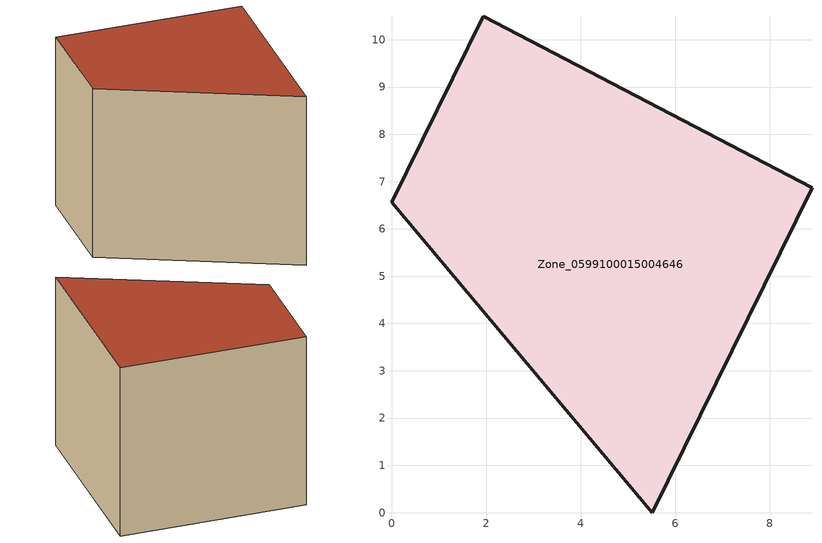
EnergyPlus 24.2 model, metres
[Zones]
Zone_0599100015004646
 floor ground (C_G): 5.51,0 0,6.56 1.94,10.49 8.89,6.87 z1.3
 wall outside (C_F): 0,6.56 5.51,0 8.89,6.87 1.94,10.49 0,6.56 z1.3:9.08
 roof outside (C_R): 8.89,6.87 1.94,10.49 0,6.56 5.51,0 z9.08
[BUILDING]
Pand.0599100015004646: North Axis=0; Terrain=City; Loads Convergence Tolerance Value=0.04; Temperature Convergence Tolerance Value=0.4; Solar Distribution=FullExterior; Maximum Number of Warmup Days=25; Minimum Number of Warmup Days=1
[Site:Location]
Rotterdam.The.Hague.AP_ZH_NLD Design_Conditions: Latitude=51.96; Longitude=4.45; Time Zone=1; Elevation=-4.5
[SITE:GROUNDTEMPERATURE:BUILDINGSURFACE]
18, 18, 18, 18, 18, 18, 18, 18, 18, 18, 18, 18
[MATERIAL] Thermal Absorptance=0.9; Solar Absorptance=0.7; Visible Absorptance=0.7
Name | Roughness | Thickness | Conductivity | Density | Specific Heat
G.TI.1975-1991 | MediumSmooth | 0.15 | 0.288461 | 540 | 1210
F.TI.1975-1991 | Rough | 0.3 | 0.230769 | 1920 | 840
R.TI.1975-1991 | MediumRough | 0.2 | 0.153846 | 1500 | 1000
[CONSTRUCTION]
C_G: G.TI.1975-1991
C_F: F.TI.1975-1991
C_R: R.TI.1975-1991
[ZONE]
Zone_0599100015004646: Type=1; Multiplier=1; Ceiling Height=Autocalculate; Volume=Autocalculate; Floor Area=autocalculate; Part of Total Floor Area=Yes
[ZONEINFILTRATION:DESIGNFLOWRATE]
Infil_Zone_0599100015004646: Zone or ZoneList or Space or SpaceList=Zone_0599100015004646; Schedule=AlwaysOn; Design Flow Rate Calculation Method=Flow/Area; Flow Rate per Floor Area=0.003; Constant Term Coefficient=1; Temperature Term Coefficient=0; Velocity Term Coefficient=0; Velocity Squared Term Coefficient=0
[HVACTEMPLATE:ZONE:IDEALLOADSAIRSYSTEM]
Zone_0599100015004646: Maximum Heating Supply Air Temperature=50; Minimum Cooling Supply Air Temperature=13; Maximum Heating Supply Air Humidity Ratio=0.0156; Minimum Cooling Supply Air Humidity Ratio=0.0077; Heating Limit=NoLimit; Cooling Limit=NoLimit; Dehumidification Control Type=ConstantSensibleHeatRatio; Cooling Sensible Heat Ratio=0.7; Dehumidification Setpoint=60; Humidification Control Type=None; Humidification Setpoint=30; Outdoor Air Method=None; Outdoor Air Flow Rate per Person=0.00944; Outdoor Air Flow Rate per Zone Floor Area=0; Outdoor Air Flow Rate per Zone=0; Demand Controlled Ventilation Type=None; Outdoor Air Economizer Type=NoEconomizer; Heat Recovery Type=None; Sensible Heat Recovery Effectiveness=0.7; Latent Heat Recovery Effectiveness=0.65
[ZONECONTROL:THERMOSTAT]
ThermostatControl_Zone_0599100015004646: Zone or ZoneList=Zone_0599100015004646; Control Type Schedule=DualSetpointControlType; Control 1=Thermostat_Zone_0599100015004646; Temperature Difference Between Cutout And Setpoint=0
[THERMOSTATSETPOINT:DUALSETPOINT]
Thermostat_Zone_0599100015004646: Heating Setpoint Temperature Schedule=HeatingSetpoint_Zone_0599100015004646; Cooling Setpoint Temperature Schedule=CoolingSetpoint_Zone_0599100015004646
[SCHEDULE:COMPACT]
HeatingSetpoint_Zone_0599100015004646: Through: 12/31, For: AllDays, Until: 24:00, 21
CoolingSetpoint_Zone_0599100015004646: Through: 12/31, For: AllDays, Until: 24:00, 24
DualSetpointControlType: Through: 12/31, For: AllDays, Until: 24:00, 4
AlwaysOn: Through: 12/31, For: AllDays, Until: 24:00, 1
